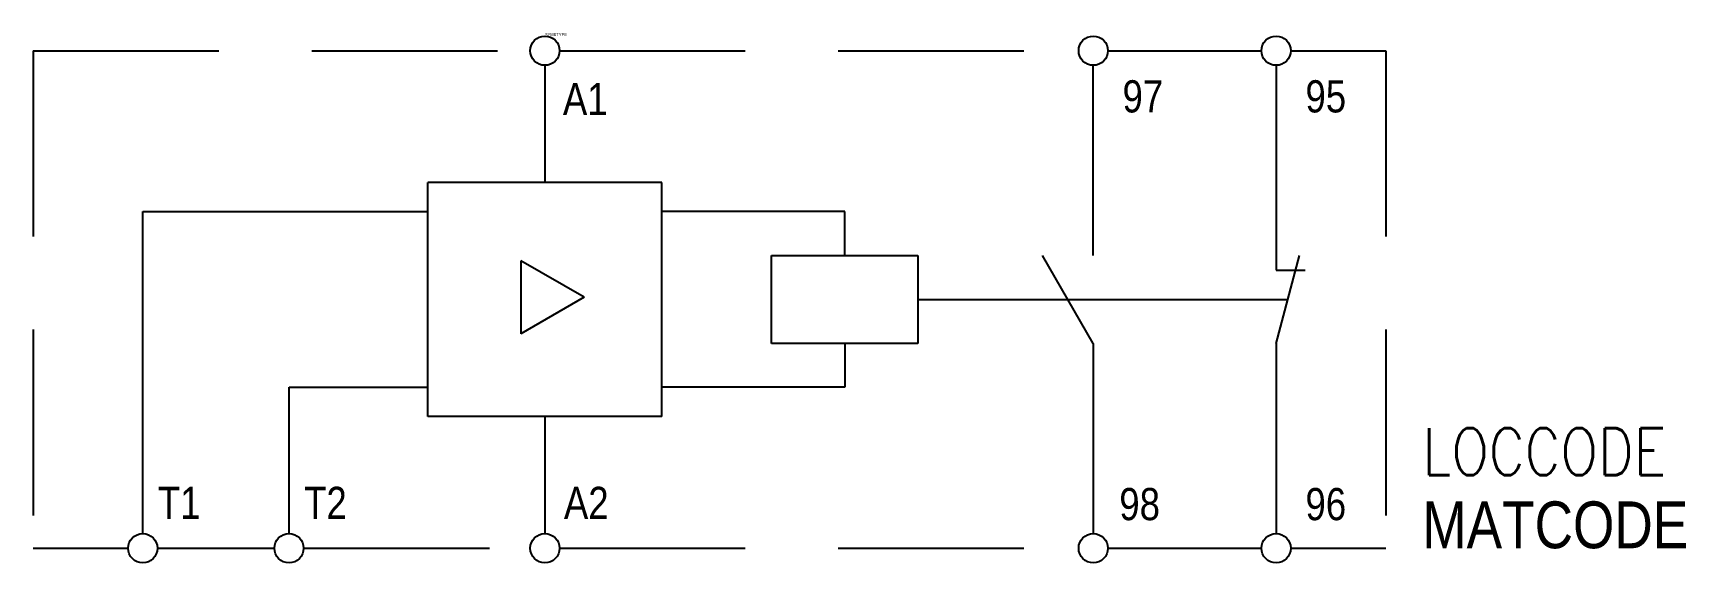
# Model space of a CAD drawing. Header units: inches. Extents: x -29 to 84, y -30 to 6.
import ezdxf
from ezdxf.enums import TextEntityAlignment as Align

# ---------------------------------------------------------------- set-up
doc = ezdxf.new("R2010")
doc.units = ezdxf.units.IN
doc.header["$MEASUREMENT"] = 0
doc.linetypes.add('DASHED', pattern=[19.05, 12.7, -6.35])
for name, color, linetype in [('1', 8, 'Continuous'), ('11', 30, 'Continuous'), ('12', 30, 'Continuous'), ('21', 8, 'DASHED')]:
    doc.layers.add(name, color=color, linetype=linetype)
doc.styles.add('ROMANS', font='ROMANS', dxfattribs={"width": 0.85})

msp = doc.modelspace()

# ---------------------------------------------------------------- linework, layer by layer
at = {"layer": '1'}
for p, q in [((6.37, 3.53), (6.37, -4.47)), ((43.87, -9.47), (43.87, 3.53)), ((56.37, 3.53), (56.37, -10.47)), ((-1.63, -20.47), (-1.63, -4.47)), ((14.37, -4.47), (-1.63, -4.47)), ((14.37, -20.47), (14.37, -4.47)), ((-21.13, -28.47), (-21.13, -6.47)), ((-21.13, -6.47), (-1.63, -6.47)), ((26.87, -6.47), (14.37, -6.47)), ((26.87, -9.47), (26.87, -6.47)), ((4.73, -9.82), (4.73, -14.82)), ((9.06, -12.32), (4.73, -9.82)), ((21.87, -15.47), (21.87, -9.47)), ((21.87, -9.47), (31.87, -9.47)), ((31.87, -9.47), (31.87, -15.47)), ((43.87, -15.47), (40.4, -9.47)), ((56.37, -15.47), (57.98, -9.47)), ((56.37, -10.47), (58.37, -10.47)), ((9.06, -12.32), (4.73, -14.82)), ((31.87, -12.47), (57.17, -12.47)), ((31.87, -15.47), (21.87, -15.47)), ((26.87, -15.47), (26.87, -18.47)), ((43.87, -15.47), (43.87, -28.47)), ((56.37, -15.47), (56.37, -28.47)), ((-11.13, -28.47), (-11.13, -18.47)), ((-11.13, -18.47), (-1.63, -18.47)), ((26.87, -18.47), (14.37, -18.47)), ((14.37, -20.47), (-1.63, -20.47)), ((6.37, -20.47), (6.37, -28.47))]:
    msp.add_line(p, q, dxfattribs=at)
for centre in [(6.37, 4.53), (43.87, 4.53), (56.37, 4.53), (-21.13, -29.47), (-11.13, -29.47), (6.37, -29.47), (43.87, -29.47), (56.37, -29.47)]:
    msp.add_circle(centre, 1, dxfattribs=at)
at = {"layer": '21'}
for p, q in [((-28.63, 4.53), (-28.63, -29.47)), ((-28.63, 4.53), (5.37, 4.53)), ((7.37, 4.53), (42.87, 4.53)), ((44.87, 4.53), (55.37, 4.53)), ((57.37, 4.53), (63.87, 4.53)), ((63.87, 4.53), (63.87, -29.47)), ((-28.63, -29.47), (-22.13, -29.47)), ((-20.13, -29.47), (-12.13, -29.47)), ((-10.13, -29.47), (5.37, -29.47)), ((7.37, -29.47), (42.87, -29.47)), ((44.87, -29.47), (55.37, -29.47)), ((57.37, -29.47), (63.87, -29.47))]:
    msp.add_line(p, q, dxfattribs=at)

# ---------------------------------------------------------------- texts
at = {"flags": 1}
msp.add_attdef('SYMBTYPE', (6.37, 5.53), 'RL', height=0.2, dxfattribs=at)
at = {"layer": '1', "width": 0.85}
for s, p in [('A1', (7.6, 0.13)), ('T1', (-20.1, -27.47)), ('T2', (-10.1, -27.47)), ('A2', (7.67, -27.47))]:
    msp.add_text(s, height=2.2, dxfattribs=at).set_placement(p)
for s, p in [('97', (47.26, 1.41)), ('95', (59.77, 1.41)), ('98', (47.04, -26.45)), ('96', (59.77, -26.45))]:
    msp.add_text(s, height=2.2, dxfattribs=at).set_placement(p, align=Align.MIDDLE)
at = {"layer": '11', "style": 'ROMANS', "width": 0.85}
msp.add_attdef('LOCCODE', (66.37, -24.47), ' ', height=3.2, dxfattribs=at)
at = {"layer": '12', "width": 0.85}
msp.add_attdef('MATCODE', (66.37, -29.47), '', height=3.2, dxfattribs=at)

doc.saveas('drawing.dxf')
